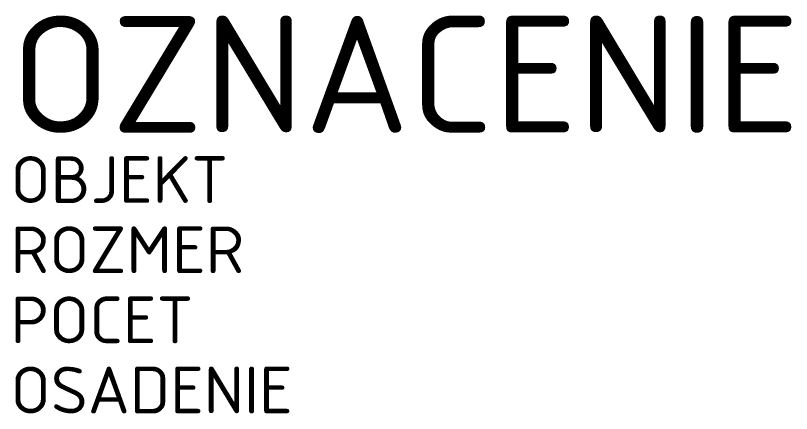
# Model space of a CAD drawing. Header units: metres. Extents: x -11.9 to 26.2, y 8.5 to 39.9.
# Drawn here: x 9.59 to 26.17, y 12.18 to 20.69 of the extents above; entities that cross this region are included whole.
import ezdxf

# ---------------------------------------------------------------- set-up
doc = ezdxf.new("R2010")
doc.units = ezdxf.units.M
doc.layers.get('Defpoints').update_dxf_attribs({"color": 140, "lineweight": 5})
doc.styles.get("Standard").update_dxf_attribs({"font": 'isocpeur.ttf'})

msp = doc.modelspace()

# ---------------------------------------------------------------- texts
msp.add_attdef('OZNACENIE', (9.482, 18.177), '342', height=2.5)
at = {"layer": 'Defpoints'}
for tag, p, s in [('OBJEKT', (9.482, 16.677), 'Jestvujúci'), ('ROZMER', (9.482, 15.177), '2400x1600/3600x2400'), ('POCET', (9.482, 13.677), ''), ('OSADENIE', (9.482, 12.177), '')]:
    msp.add_attdef(tag, p, s, height=1, dxfattribs=at)

doc.saveas('drawing.dxf')
